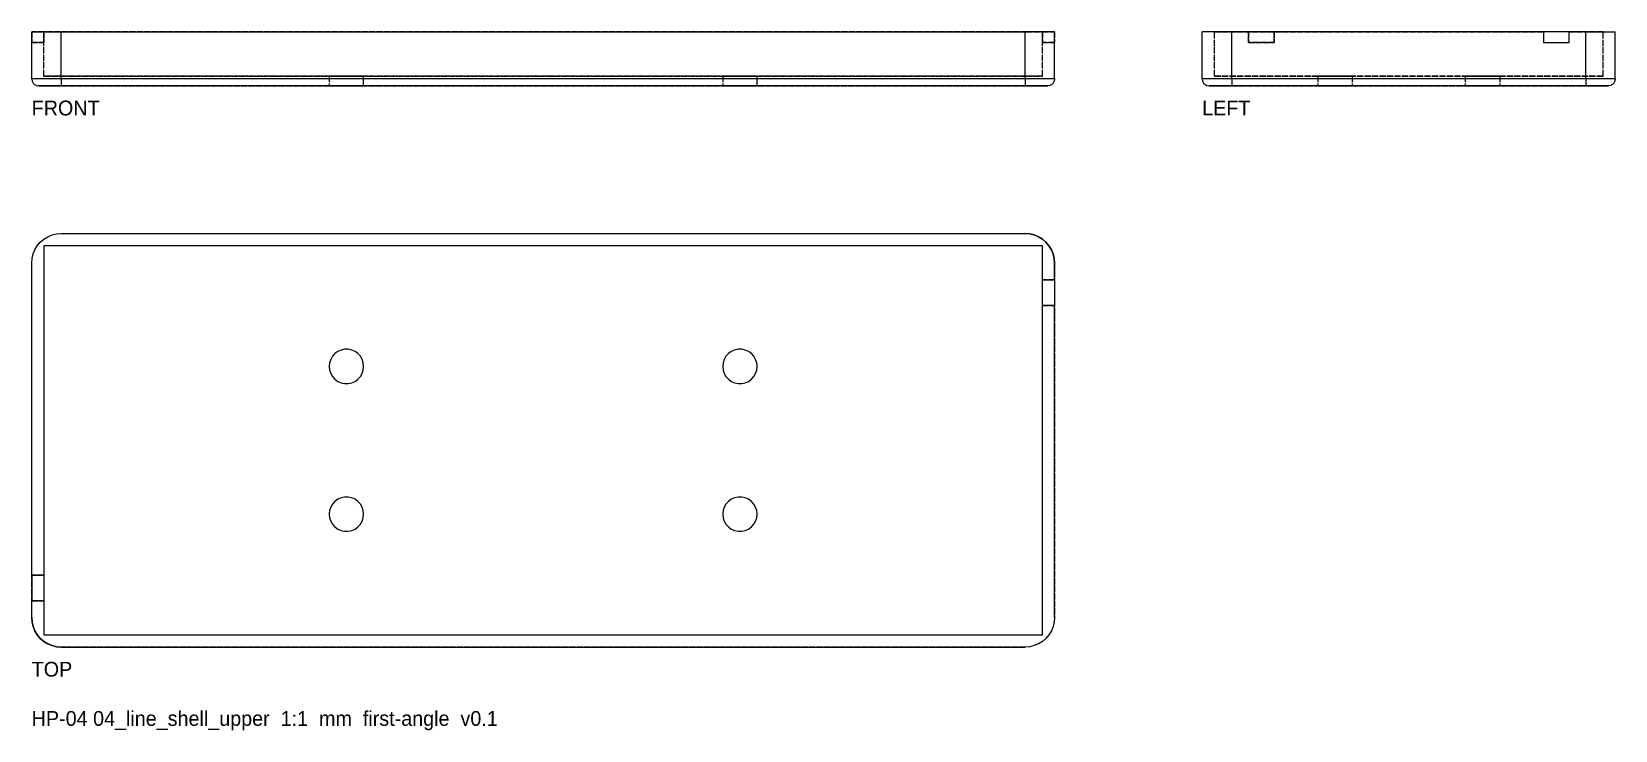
# Model space of a CAD drawing. Header units: millimetres. Extents: x 0 to 322, y -17 to 125.
import ezdxf

# ---------------------------------------------------------------- set-up
doc = ezdxf.new("R2010")
doc.units = ezdxf.units.MM
doc.linetypes.add('DASHED', pattern=[1.524, 1.27, -0.254])
for name, color, linetype in [('HIDDEN', 8, 'DASHED'), ('TEXT', 3, 'Continuous'), ('VISIBLE', 7, 'Continuous')]:
    doc.layers.add(name, color=color, linetype=linetype)

msp = doc.modelspace()

# ---------------------------------------------------------------- linework, layer by layer
at = {"layer": 'HIDDEN'}
for points in [[(0, 122.8), (0, 125)], [(0, 125), (0, 122.8)], [(0, 115.4), (0, 125)], [(2.5, 125), (0, 125)], [(0, 125), (2.5, 125)], [(0, 125), (0.04, 125), (0.15, 125), (0.34, 125), (0.59, 125), (0.92, 125), (1.31, 125), (1.76, 125), (2.26, 125), (2.81, 125), (3.4, 125), (4.02, 125), (4.66, 125), (5.33, 125), (6, 125)], [(0, 122.8), (2.5, 122.8)], [(2.5, 122.8), (0, 122.8)], [(2.5, 125), (205.5, 125)], [(2.5, 122.8), (2.5, 125)], [(2.5, 125), (2.5, 122.8)], [(205.5, 125), (2.5, 125)], [(2.5, 116), (2.5, 125)], [(2.5, 116), (2.5, 125)], [(6, 125), (202, 125)], [(208, 125), (207.96, 125), (207.85, 125), (207.66, 125), (207.41, 125), (207.08, 125), (206.69, 125), (206.24, 125), (205.74, 125), (205.19, 125), (204.6, 125), (203.98, 125), (203.34, 125), (202.67, 125), (202, 125)], [(208, 125), (205.5, 125)], [(205.5, 125), (208, 125)], [(205.5, 116), (205.5, 125)], [(205.5, 116), (205.5, 125)], [(205.5, 122.8), (205.5, 125)], [(205.5, 125), (205.5, 122.8)], [(205.5, 122.8), (208, 122.8)], [(208, 122.8), (205.5, 122.8)], [(208, 122.8), (208, 125)], [(208, 125), (208, 122.8)], [(208, 115.4), (208, 125)], [(244, 125), (243.33, 125), (242.66, 125), (242.02, 125), (241.4, 125), (240.81, 125), (240.26, 125), (239.76, 125), (239.31, 125), (238.92, 125), (238.59, 125), (238.34, 125), (238.15, 125), (238.04, 125), (238, 125)], [(238, 115.4), (238, 125)], [(247.4, 125), (240.5, 125)], [(240.5, 125), (307.4, 125)], [(240.5, 116), (240.5, 125)], [(240.5, 116), (240.5, 125)], [(247.4, 125), (244, 125)], [(247.4, 122.8), (247.4, 125)], [(247.4, 125), (247.4, 122.8)], [(252.6, 122.8), (247.4, 122.8)], [(247.4, 122.8), (252.6, 122.8)], [(307.4, 125), (252.6, 125)], [(316, 125), (252.6, 125)], [(252.6, 125), (252.6, 122.8)], [(252.6, 122.8), (252.6, 125)], [(307.4, 125), (307.4, 122.8)], [(307.4, 122.8), (312.6, 122.8)], [(312.6, 125), (319.5, 125)], [(319.5, 125), (312.6, 125)], [(312.6, 122.8), (312.6, 125)], [(316, 125), (316.67, 125), (317.34, 125), (317.98, 125), (318.6, 125), (319.19, 125), (319.74, 125), (320.24, 125), (320.69, 125), (321.08, 125), (321.41, 125), (321.66, 125), (321.85, 125), (321.96, 125), (322, 125)], [(319.5, 116), (319.5, 125)], [(319.5, 116), (319.5, 125)], [(322, 115.4), (322, 125)], [(2.5, 116), (205.5, 116)], [(205.5, 116), (2.5, 116)], [(67.5, 116), (67.41, 116), (67.15, 116), (66.74, 116), (66.18, 116), (65.52, 116), (64.78, 116), (64, 116), (63.22, 116), (62.48, 116), (61.82, 116), (61.26, 116), (60.85, 116), (60.59, 116), (60.5, 116)], [(60.5, 116), (60.59, 116), (60.85, 116), (61.26, 116), (61.82, 116), (62.48, 116), (63.22, 116), (64, 116), (64.78, 116), (65.52, 116), (66.18, 116), (66.74, 116), (67.15, 116), (67.41, 116), (67.5, 116)], [(67.5, 116), (67.41, 116), (67.15, 116), (66.74, 116), (66.18, 116), (65.52, 116), (64.78, 116), (64, 116), (63.22, 116), (62.48, 116), (61.82, 116), (61.26, 116), (60.85, 116), (60.59, 116), (60.5, 116)], [(60.5, 116), (60.59, 116), (60.85, 116), (61.26, 116), (61.82, 116), (62.48, 116), (63.22, 116), (64, 116), (64.78, 116), (65.52, 116), (66.18, 116), (66.74, 116), (67.15, 116), (67.41, 116), (67.5, 116)], [(60.5, 116), (60.5, 114)], [(60.5, 116), (60.5, 114)], [(67.5, 114), (67.5, 116)], [(67.5, 114), (67.5, 116)], [(147.5, 116), (147.41, 116), (147.15, 116), (146.74, 116), (146.18, 116), (145.52, 116), (144.78, 116), (144, 116), (143.22, 116), (142.48, 116), (141.82, 116), (141.26, 116), (140.85, 116), (140.59, 116), (140.5, 116)], [(140.5, 116), (140.59, 116), (140.85, 116), (141.26, 116), (141.82, 116), (142.48, 116), (143.22, 116), (144, 116), (144.78, 116), (145.52, 116), (146.18, 116), (146.74, 116), (147.15, 116), (147.41, 116), (147.5, 116)], [(147.5, 116), (147.41, 116), (147.15, 116), (146.74, 116), (146.18, 116), (145.52, 116), (144.78, 116), (144, 116), (143.22, 116), (142.48, 116), (141.82, 116), (141.26, 116), (140.85, 116), (140.59, 116), (140.5, 116)], [(140.5, 116), (140.59, 116), (140.85, 116), (141.26, 116), (141.82, 116), (142.48, 116), (143.22, 116), (144, 116), (144.78, 116), (145.52, 116), (146.18, 116), (146.74, 116), (147.15, 116), (147.41, 116), (147.5, 116)], [(140.5, 116), (140.5, 114)], [(140.5, 116), (140.5, 114)], [(147.5, 114), (147.5, 116)], [(147.5, 114), (147.5, 116)], [(240.5, 116), (319.5, 116)], [(319.5, 116), (240.5, 116)], [(265, 116), (264.61, 116), (264.22, 116), (263.84, 116), (263.48, 116), (263.14, 116), (262.82, 116), (262.53, 116), (262.26, 116), (262.04, 116), (261.85, 116), (261.7, 116), (261.59, 116), (261.52, 116), (261.5, 116)], [(261.5, 116), (261.59, 116), (261.85, 116), (262.26, 116), (262.82, 116), (263.48, 116), (264.22, 116), (265, 116), (265.78, 116), (266.52, 116), (267.18, 116), (267.74, 116), (268.15, 116), (268.41, 116), (268.5, 116)], [(265, 116), (264.61, 116), (264.22, 116), (263.84, 116), (263.48, 116), (263.14, 116), (262.82, 116), (262.53, 116), (262.26, 116), (262.04, 116), (261.85, 116), (261.7, 116), (261.59, 116), (261.52, 116), (261.5, 116)], [(261.5, 116), (261.59, 116), (261.85, 116), (262.26, 116), (262.82, 116), (263.48, 116), (264.22, 116), (265, 116), (265.78, 116), (266.52, 116), (267.18, 116), (267.74, 116), (268.15, 116), (268.41, 116), (268.5, 116)], [(261.5, 116), (261.5, 114)], [(261.5, 116), (261.5, 114)], [(268.5, 116), (268.48, 116), (268.41, 116), (268.3, 116), (268.15, 116), (267.96, 116), (267.74, 116), (267.47, 116), (267.18, 116), (266.86, 116), (266.52, 116), (266.16, 116), (265.78, 116), (265.39, 116), (265, 116)], [(268.5, 116), (268.48, 116), (268.41, 116), (268.3, 116), (268.15, 116), (267.96, 116), (267.74, 116), (267.47, 116), (267.18, 116), (266.86, 116), (266.52, 116), (266.16, 116), (265.78, 116), (265.39, 116), (265, 116)], [(268.5, 116), (268.5, 114)], [(268.5, 116), (268.5, 114)], [(295, 116), (294.61, 116), (294.22, 116), (293.84, 116), (293.48, 116), (293.14, 116), (292.82, 116), (292.53, 116), (292.26, 116), (292.04, 116), (291.85, 116), (291.7, 116), (291.59, 116), (291.52, 116), (291.5, 116)], [(291.5, 116), (291.59, 116), (291.85, 116), (292.26, 116), (292.82, 116), (293.48, 116), (294.22, 116), (295, 116), (295.78, 116), (296.52, 116), (297.18, 116), (297.74, 116), (298.15, 116), (298.41, 116), (298.5, 116)], [(295, 116), (294.61, 116), (294.22, 116), (293.84, 116), (293.48, 116), (293.14, 116), (292.82, 116), (292.53, 116), (292.26, 116), (292.04, 116), (291.85, 116), (291.7, 116), (291.59, 116), (291.52, 116), (291.5, 116)], [(291.5, 116), (291.59, 116), (291.85, 116), (292.26, 116), (292.82, 116), (293.48, 116), (294.22, 116), (295, 116), (295.78, 116), (296.52, 116), (297.18, 116), (297.74, 116), (298.15, 116), (298.41, 116), (298.5, 116)], [(291.5, 116), (291.5, 114)], [(291.5, 116), (291.5, 114)], [(298.5, 116), (298.48, 116), (298.41, 116), (298.3, 116), (298.15, 116), (297.96, 116), (297.74, 116), (297.47, 116), (297.18, 116), (296.86, 116), (296.52, 116), (296.16, 116), (295.78, 116), (295.39, 116), (295, 116)], [(298.5, 116), (298.48, 116), (298.41, 116), (298.3, 116), (298.15, 116), (297.96, 116), (297.74, 116), (297.47, 116), (297.18, 116), (296.86, 116), (296.52, 116), (296.16, 116), (295.78, 116), (295.39, 116), (295, 116)], [(298.5, 116), (298.5, 114)], [(298.5, 116), (298.5, 114)], [(0, 115.4), (0.07, 114.97), (0.27, 114.58), (0.58, 114.27), (0.97, 114.07), (1.4, 114)], [(1.4, 114), (1.43, 114), (1.52, 114), (1.66, 114), (1.86, 114), (2.11, 114), (2.4, 114), (2.75, 114), (3.13, 114), (3.55, 114), (4, 114), (4.48, 114), (4.98, 114), (5.48, 114), (6, 114)], [(6, 114), (202, 114)], [(67.5, 114), (67.41, 114), (67.15, 114), (66.74, 114), (66.18, 114), (65.52, 114), (64.78, 114), (64, 114), (63.22, 114), (62.48, 114), (61.82, 114), (61.26, 114), (60.85, 114), (60.59, 114), (60.5, 114)], [(60.5, 114), (60.59, 114), (60.85, 114), (61.26, 114), (61.82, 114), (62.48, 114), (63.22, 114), (64, 114), (64.78, 114), (65.52, 114), (66.18, 114), (66.74, 114), (67.15, 114), (67.41, 114), (67.5, 114)], [(67.5, 114), (67.41, 114), (67.15, 114), (66.74, 114), (66.18, 114), (65.52, 114), (64.78, 114), (64, 114), (63.22, 114), (62.48, 114), (61.82, 114), (61.26, 114), (60.85, 114), (60.59, 114), (60.5, 114)], [(60.5, 114), (60.59, 114), (60.85, 114), (61.26, 114), (61.82, 114), (62.48, 114), (63.22, 114), (64, 114), (64.78, 114), (65.52, 114), (66.18, 114), (66.74, 114), (67.15, 114), (67.41, 114), (67.5, 114)], [(147.5, 114), (147.41, 114), (147.15, 114), (146.74, 114), (146.18, 114), (145.52, 114), (144.78, 114), (144, 114), (143.22, 114), (142.48, 114), (141.82, 114), (141.26, 114), (140.85, 114), (140.59, 114), (140.5, 114)], [(140.5, 114), (140.59, 114), (140.85, 114), (141.26, 114), (141.82, 114), (142.48, 114), (143.22, 114), (144, 114), (144.78, 114), (145.52, 114), (146.18, 114), (146.74, 114), (147.15, 114), (147.41, 114), (147.5, 114)], [(147.5, 114), (147.41, 114), (147.15, 114), (146.74, 114), (146.18, 114), (145.52, 114), (144.78, 114), (144, 114), (143.22, 114), (142.48, 114), (141.82, 114), (141.26, 114), (140.85, 114), (140.59, 114), (140.5, 114)], [(140.5, 114), (140.59, 114), (140.85, 114), (141.26, 114), (141.82, 114), (142.48, 114), (143.22, 114), (144, 114), (144.78, 114), (145.52, 114), (146.18, 114), (146.74, 114), (147.15, 114), (147.41, 114), (147.5, 114)], [(202, 114), (202.52, 114), (203.02, 114), (203.52, 114), (204, 114), (204.45, 114), (204.87, 114), (205.25, 114), (205.6, 114), (205.89, 114), (206.14, 114), (206.34, 114), (206.48, 114), (206.57, 114), (206.6, 114)], [(208, 115.4), (207.93, 114.97), (207.73, 114.58), (207.42, 114.27), (207.03, 114.07), (206.6, 114)], [(238, 115.4), (238.07, 114.97), (238.27, 114.58), (238.58, 114.27), (238.97, 114.07), (239.4, 114)], [(239.4, 114), (239.43, 114), (239.52, 114), (239.66, 114), (239.86, 114), (240.11, 114), (240.4, 114), (240.75, 114), (241.13, 114), (241.55, 114), (242, 114), (242.48, 114), (242.98, 114), (243.48, 114), (244, 114)], [(244, 114), (316, 114)], [(265, 114), (264.61, 114), (264.22, 114), (263.84, 114), (263.48, 114), (263.14, 114), (262.82, 114), (262.53, 114), (262.26, 114), (262.04, 114), (261.85, 114), (261.7, 114), (261.59, 114), (261.52, 114), (261.5, 114)], [(261.5, 114), (261.59, 114), (261.85, 114), (262.26, 114), (262.82, 114), (263.48, 114), (264.22, 114), (265, 114), (265.78, 114), (266.52, 114), (267.18, 114), (267.74, 114), (268.15, 114), (268.41, 114), (268.5, 114)], [(265, 114), (264.61, 114), (264.22, 114), (263.84, 114), (263.48, 114), (263.14, 114), (262.82, 114), (262.53, 114), (262.26, 114), (262.04, 114), (261.85, 114), (261.7, 114), (261.59, 114), (261.52, 114), (261.5, 114)], [(261.5, 114), (261.59, 114), (261.85, 114), (262.26, 114), (262.82, 114), (263.48, 114), (264.22, 114), (265, 114), (265.78, 114), (266.52, 114), (267.18, 114), (267.74, 114), (268.15, 114), (268.41, 114), (268.5, 114)], [(268.5, 114), (268.48, 114), (268.41, 114), (268.3, 114), (268.15, 114), (267.96, 114), (267.74, 114), (267.47, 114), (267.18, 114), (266.86, 114), (266.52, 114), (266.16, 114), (265.78, 114), (265.39, 114), (265, 114)], [(268.5, 114), (268.48, 114), (268.41, 114), (268.3, 114), (268.15, 114), (267.96, 114), (267.74, 114), (267.47, 114), (267.18, 114), (266.86, 114), (266.52, 114), (266.16, 114), (265.78, 114), (265.39, 114), (265, 114)], [(295, 114), (294.61, 114), (294.22, 114), (293.84, 114), (293.48, 114), (293.14, 114), (292.82, 114), (292.53, 114), (292.26, 114), (292.04, 114), (291.85, 114), (291.7, 114), (291.59, 114), (291.52, 114), (291.5, 114)], [(291.5, 114), (291.59, 114), (291.85, 114), (292.26, 114), (292.82, 114), (293.48, 114), (294.22, 114), (295, 114), (295.78, 114), (296.52, 114), (297.18, 114), (297.74, 114), (298.15, 114), (298.41, 114), (298.5, 114)], [(295, 114), (294.61, 114), (294.22, 114), (293.84, 114), (293.48, 114), (293.14, 114), (292.82, 114), (292.53, 114), (292.26, 114), (292.04, 114), (291.85, 114), (291.7, 114), (291.59, 114), (291.52, 114), (291.5, 114)], [(291.5, 114), (291.59, 114), (291.85, 114), (292.26, 114), (292.82, 114), (293.48, 114), (294.22, 114), (295, 114), (295.78, 114), (296.52, 114), (297.18, 114), (297.74, 114), (298.15, 114), (298.41, 114), (298.5, 114)], [(298.5, 114), (298.48, 114), (298.41, 114), (298.3, 114), (298.15, 114), (297.96, 114), (297.74, 114), (297.47, 114), (297.18, 114), (296.86, 114), (296.52, 114), (296.16, 114), (295.78, 114), (295.39, 114), (295, 114)], [(298.5, 114), (298.48, 114), (298.41, 114), (298.3, 114), (298.15, 114), (297.96, 114), (297.74, 114), (297.47, 114), (297.18, 114), (296.86, 114), (296.52, 114), (296.16, 114), (295.78, 114), (295.39, 114), (295, 114)], [(316, 114), (316.52, 114), (317.02, 114), (317.52, 114), (318, 114), (318.45, 114), (318.87, 114), (319.25, 114), (319.6, 114), (319.89, 114), (320.14, 114), (320.34, 114), (320.48, 114), (320.57, 114), (320.6, 114)], [(322, 115.4), (321.93, 114.97), (321.73, 114.58), (321.42, 114.27), (321.03, 114.07), (320.6, 114)], [(0, 78), (0.07, 78.94), (0.29, 79.85), (0.65, 80.72), (1.15, 81.53), (1.76, 82.24), (2.47, 82.85), (3.28, 83.35), (4.15, 83.71), (5.06, 83.93), (6, 84)], [(6, 84), (202, 84)], [(202, 84), (202.94, 83.93), (203.85, 83.71), (204.72, 83.35), (205.53, 82.85), (206.24, 82.24), (206.85, 81.53), (207.35, 80.72), (207.71, 79.85), (207.93, 78.94), (208, 78)], [(2.5, 81.5), (2.5, 2.5)], [(205.5, 81.5), (2.5, 81.5)], [(205.5, 2.5), (205.5, 81.5)], [(0, 6), (0, 78)], [(208, 78), (208, 6)], [(208, 74.6), (205.5, 74.6)], [(205.5, 69.4), (208, 69.4)], [(67.5, 57), (67.42, 57.73), (67.2, 58.42), (66.83, 59.06), (66.34, 59.6), (65.75, 60.03), (65.08, 60.33), (64.37, 60.48), (63.63, 60.48), (62.92, 60.33), (62.25, 60.03), (61.66, 59.6), (61.17, 59.06), (60.8, 58.42), (60.58, 57.73), (60.5, 57), (60.58, 56.27), (60.8, 55.58), (61.17, 54.94), (61.66, 54.4), (62.25, 53.97), (62.92, 53.67), (63.63, 53.52), (64.37, 53.52), (65.08, 53.67), (65.75, 53.97), (66.34, 54.4), (66.83, 54.94), (67.2, 55.58), (67.42, 56.27), (67.5, 57)], [(147.5, 57), (147.42, 57.73), (147.2, 58.42), (146.83, 59.06), (146.34, 59.6), (145.75, 60.03), (145.08, 60.33), (144.37, 60.48), (143.63, 60.48), (142.92, 60.33), (142.25, 60.03), (141.66, 59.6), (141.17, 59.06), (140.8, 58.42), (140.58, 57.73), (140.5, 57), (140.58, 56.27), (140.8, 55.58), (141.17, 54.94), (141.66, 54.4), (142.25, 53.97), (142.92, 53.67), (143.63, 53.52), (144.37, 53.52), (145.08, 53.67), (145.75, 53.97), (146.34, 54.4), (146.83, 54.94), (147.2, 55.58), (147.42, 56.27), (147.5, 57)], [(67.5, 27), (67.42, 27.73), (67.2, 28.42), (66.83, 29.06), (66.34, 29.6), (65.75, 30.03), (65.08, 30.33), (64.37, 30.48), (63.63, 30.48), (62.92, 30.33), (62.25, 30.03), (61.66, 29.6), (61.17, 29.06), (60.8, 28.42), (60.58, 27.73), (60.5, 27), (60.58, 26.27), (60.8, 25.58), (61.17, 24.94), (61.66, 24.4), (62.25, 23.97), (62.92, 23.67), (63.63, 23.52), (64.37, 23.52), (65.08, 23.67), (65.75, 23.97), (66.34, 24.4), (66.83, 24.94), (67.2, 25.58), (67.42, 26.27), (67.5, 27)], [(147.5, 27), (147.42, 27.73), (147.2, 28.42), (146.83, 29.06), (146.34, 29.6), (145.75, 30.03), (145.08, 30.33), (144.37, 30.48), (143.63, 30.48), (142.92, 30.33), (142.25, 30.03), (141.66, 29.6), (141.17, 29.06), (140.8, 28.42), (140.58, 27.73), (140.5, 27), (140.58, 26.27), (140.8, 25.58), (141.17, 24.94), (141.66, 24.4), (142.25, 23.97), (142.92, 23.67), (143.63, 23.52), (144.37, 23.52), (145.08, 23.67), (145.75, 23.97), (146.34, 24.4), (146.83, 24.94), (147.2, 25.58), (147.42, 26.27), (147.5, 27)], [(2.5, 14.6), (0, 14.6)], [(0, 9.4), (2.5, 9.4)], [(6, 0), (5.06, 0.07), (4.15, 0.29), (3.28, 0.65), (2.47, 1.15), (1.76, 1.76), (1.15, 2.47), (0.65, 3.28), (0.29, 4.15), (0.07, 5.06), (0, 6)], [(208, 6), (207.93, 5.06), (207.71, 4.15), (207.35, 3.28), (206.85, 2.47), (206.24, 1.76), (205.53, 1.15), (204.72, 0.65), (203.85, 0.29), (202.94, 0.07), (202, 0)], [(2.5, 2.5), (205.5, 2.5)], [(202, 0), (6, 0)]]:
    msp.add_lwpolyline(points, dxfattribs=at)
at = {"layer": 'VISIBLE'}
for points in [[(0, 115.4), (0, 125)], [(0, 125), (0.04, 125), (0.15, 125), (0.34, 125), (0.59, 125), (0.92, 125), (1.31, 125), (1.76, 125), (2.26, 125), (2.81, 125), (3.4, 125), (4.02, 125), (4.66, 125), (5.33, 125), (6, 125)], [(6, 125), (202, 125)], [(6, 115.4), (6, 125)], [(208, 125), (207.96, 125), (207.85, 125), (207.66, 125), (207.41, 125), (207.08, 125), (206.69, 125), (206.24, 125), (205.74, 125), (205.19, 125), (204.6, 125), (203.98, 125), (203.34, 125), (202.67, 125), (202, 125)], [(202, 115.4), (202, 125)], [(208, 115.4), (208, 125)], [(244, 125), (243.33, 125), (242.66, 125), (242.02, 125), (241.4, 125), (240.81, 125), (240.26, 125), (239.76, 125), (239.31, 125), (238.92, 125), (238.59, 125), (238.34, 125), (238.15, 125), (238.04, 125), (238, 125)], [(238, 115.4), (238, 125)], [(307.4, 125), (244, 125)], [(244, 115.4), (244, 125)], [(307.4, 125), (307.4, 122.8)], [(312.6, 125), (307.4, 125)], [(307.4, 122.8), (312.6, 122.8)], [(316, 125), (312.6, 125)], [(312.6, 122.8), (312.6, 125)], [(316, 125), (316.67, 125), (317.34, 125), (317.98, 125), (318.6, 125), (319.19, 125), (319.74, 125), (320.24, 125), (320.69, 125), (321.08, 125), (321.41, 125), (321.66, 125), (321.85, 125), (321.96, 125), (322, 125)], [(316, 115.4), (316, 125)], [(322, 115.4), (322, 125)], [(0, 115.4), (0.07, 114.97), (0.27, 114.58), (0.58, 114.27), (0.97, 114.07), (1.4, 114)], [(6, 115.4), (5.33, 115.4), (4.66, 115.4), (4.02, 115.4), (3.4, 115.4), (2.81, 115.4), (2.26, 115.4), (1.76, 115.4), (1.31, 115.4), (0.92, 115.4), (0.59, 115.4), (0.34, 115.4), (0.15, 115.4), (0.04, 115.4), (0, 115.4)], [(0, 115.4), (0.07, 114.97), (0.27, 114.58), (0.58, 114.27), (0.97, 114.07), (1.4, 114)], [(6, 114), (5.48, 114), (4.98, 114), (4.48, 114), (4, 114), (3.55, 114), (3.13, 114), (2.75, 114), (2.4, 114), (2.11, 114), (1.86, 114), (1.66, 114), (1.52, 114), (1.43, 114), (1.4, 114)], [(6, 115.4), (6, 115.24), (6, 115.09), (6, 114.94), (6, 114.79), (6, 114.66), (6, 114.53), (6, 114.41), (6, 114.31), (6, 114.21), (6, 114.14), (6, 114.08), (6, 114.04), (6, 114.01), (6, 114)], [(202, 115.4), (6, 115.4)], [(202, 114), (6, 114)], [(208, 115.4), (207.96, 115.4), (207.85, 115.4), (207.66, 115.4), (207.41, 115.4), (207.08, 115.4), (206.69, 115.4), (206.24, 115.4), (205.74, 115.4), (205.19, 115.4), (204.6, 115.4), (203.98, 115.4), (203.34, 115.4), (202.67, 115.4), (202, 115.4)], [(202, 115.4), (202, 115.24), (202, 115.09), (202, 114.94), (202, 114.79), (202, 114.66), (202, 114.53), (202, 114.41), (202, 114.31), (202, 114.21), (202, 114.14), (202, 114.08), (202, 114.04), (202, 114.01), (202, 114)], [(206.6, 114), (206.57, 114), (206.48, 114), (206.34, 114), (206.14, 114), (205.89, 114), (205.6, 114), (205.25, 114), (204.87, 114), (204.45, 114), (204, 114), (203.52, 114), (203.02, 114), (202.52, 114), (202, 114)], [(208, 115.4), (207.93, 114.97), (207.73, 114.58), (207.42, 114.27), (207.03, 114.07), (206.6, 114)], [(208, 115.4), (207.93, 114.97), (207.73, 114.58), (207.42, 114.27), (207.03, 114.07), (206.6, 114)], [(238, 115.4), (238.07, 114.97), (238.27, 114.58), (238.58, 114.27), (238.97, 114.07), (239.4, 114)], [(244, 115.4), (243.33, 115.4), (242.66, 115.4), (242.02, 115.4), (241.4, 115.4), (240.81, 115.4), (240.26, 115.4), (239.76, 115.4), (239.31, 115.4), (238.92, 115.4), (238.59, 115.4), (238.34, 115.4), (238.15, 115.4), (238.04, 115.4), (238, 115.4)], [(244, 114), (243.48, 114), (242.98, 114), (242.48, 114), (242, 114), (241.55, 114), (241.13, 114), (240.75, 114), (240.4, 114), (240.11, 114), (239.86, 114), (239.66, 114), (239.52, 114), (239.43, 114), (239.4, 114)], [(316, 115.4), (244, 115.4)], [(244, 115.4), (244, 115.24), (244, 115.09), (244, 114.94), (244, 114.79), (244, 114.66), (244, 114.53), (244, 114.41), (244, 114.31), (244, 114.21), (244, 114.14), (244, 114.08), (244, 114.04), (244, 114.01), (244, 114)], [(316, 114), (244, 114)], [(322, 115.4), (321.96, 115.4), (321.85, 115.4), (321.66, 115.4), (321.41, 115.4), (321.08, 115.4), (320.69, 115.4), (320.24, 115.4), (319.74, 115.4), (319.19, 115.4), (318.6, 115.4), (317.98, 115.4), (317.34, 115.4), (316.67, 115.4), (316, 115.4)], [(316, 115.4), (316, 115.24), (316, 115.09), (316, 114.94), (316, 114.79), (316, 114.66), (316, 114.53), (316, 114.41), (316, 114.31), (316, 114.21), (316, 114.14), (316, 114.08), (316, 114.04), (316, 114.01), (316, 114)], [(320.6, 114), (320.57, 114), (320.48, 114), (320.34, 114), (320.14, 114), (319.89, 114), (319.6, 114), (319.25, 114), (318.87, 114), (318.45, 114), (318, 114), (317.52, 114), (317.02, 114), (316.52, 114), (316, 114)], [(322, 115.4), (321.93, 114.97), (321.73, 114.58), (321.42, 114.27), (321.03, 114.07), (320.6, 114)], [(0, 78), (0.07, 78.94), (0.29, 79.85), (0.65, 80.72), (1.15, 81.53), (1.76, 82.24), (2.47, 82.85), (3.28, 83.35), (4.15, 83.71), (5.06, 83.93), (6, 84)], [(6, 84), (202, 84)], [(208, 78), (207.93, 78.94), (207.71, 79.85), (207.35, 80.72), (206.85, 81.53), (206.24, 82.24), (205.53, 82.85), (204.72, 83.35), (203.85, 83.71), (202.94, 83.93), (202, 84)], [(205.5, 81.5), (2.5, 81.5)], [(2.5, 81.5), (2.5, 14.6)], [(205.5, 74.6), (205.5, 81.5)], [(0, 14.6), (0, 78)], [(208, 74.6), (208, 78)], [(205.5, 74.6), (208, 74.6)], [(205.5, 69.4), (205.5, 74.6)], [(208, 74.6), (208, 69.4)], [(205.5, 2.5), (205.5, 69.4)], [(208, 69.4), (205.5, 69.4)], [(208, 6), (208, 69.4)], [(67.5, 57), (67.42, 57.73), (67.2, 58.42), (66.83, 59.06), (66.34, 59.6), (65.75, 60.03), (65.08, 60.33), (64.37, 60.48), (63.63, 60.48), (62.92, 60.33), (62.25, 60.03), (61.66, 59.6), (61.17, 59.06), (60.8, 58.42), (60.58, 57.73), (60.5, 57), (60.58, 56.27), (60.8, 55.58), (61.17, 54.94), (61.66, 54.4), (62.25, 53.97), (62.92, 53.67), (63.63, 53.52), (64.37, 53.52), (65.08, 53.67), (65.75, 53.97), (66.34, 54.4), (66.83, 54.94), (67.2, 55.58), (67.42, 56.27), (67.5, 57)], [(147.5, 57), (147.42, 57.73), (147.2, 58.42), (146.83, 59.06), (146.34, 59.6), (145.75, 60.03), (145.08, 60.33), (144.37, 60.48), (143.63, 60.48), (142.92, 60.33), (142.25, 60.03), (141.66, 59.6), (141.17, 59.06), (140.8, 58.42), (140.58, 57.73), (140.5, 57), (140.58, 56.27), (140.8, 55.58), (141.17, 54.94), (141.66, 54.4), (142.25, 53.97), (142.92, 53.67), (143.63, 53.52), (144.37, 53.52), (145.08, 53.67), (145.75, 53.97), (146.34, 54.4), (146.83, 54.94), (147.2, 55.58), (147.42, 56.27), (147.5, 57)], [(67.5, 27), (67.42, 27.73), (67.2, 28.42), (66.83, 29.06), (66.34, 29.6), (65.75, 30.03), (65.08, 30.33), (64.37, 30.48), (63.63, 30.48), (62.92, 30.33), (62.25, 30.03), (61.66, 29.6), (61.17, 29.06), (60.8, 28.42), (60.58, 27.73), (60.5, 27), (60.58, 26.27), (60.8, 25.58), (61.17, 24.94), (61.66, 24.4), (62.25, 23.97), (62.92, 23.67), (63.63, 23.52), (64.37, 23.52), (65.08, 23.67), (65.75, 23.97), (66.34, 24.4), (66.83, 24.94), (67.2, 25.58), (67.42, 26.27), (67.5, 27)], [(147.5, 27), (147.42, 27.73), (147.2, 28.42), (146.83, 29.06), (146.34, 29.6), (145.75, 30.03), (145.08, 30.33), (144.37, 30.48), (143.63, 30.48), (142.92, 30.33), (142.25, 30.03), (141.66, 29.6), (141.17, 29.06), (140.8, 28.42), (140.58, 27.73), (140.5, 27), (140.58, 26.27), (140.8, 25.58), (141.17, 24.94), (141.66, 24.4), (142.25, 23.97), (142.92, 23.67), (143.63, 23.52), (144.37, 23.52), (145.08, 23.67), (145.75, 23.97), (146.34, 24.4), (146.83, 24.94), (147.2, 25.58), (147.42, 26.27), (147.5, 27)], [(0, 14.6), (0, 9.4)], [(0, 14.6), (2.5, 14.6)], [(2.5, 14.6), (2.5, 9.4)], [(0, 6), (0, 9.4)], [(2.5, 9.4), (0, 9.4)], [(2.5, 9.4), (2.5, 2.5)], [(0, 6), (0.07, 5.06), (0.29, 4.15), (0.65, 3.28), (1.15, 2.47), (1.76, 1.76), (2.47, 1.15), (3.28, 0.65), (4.15, 0.29), (5.06, 0.07), (6, 0)], [(208, 6), (207.93, 5.06), (207.71, 4.15), (207.35, 3.28), (206.85, 2.47), (206.24, 1.76), (205.53, 1.15), (204.72, 0.65), (203.85, 0.29), (202.94, 0.07), (202, 0)], [(2.5, 2.5), (205.5, 2.5)], [(6, 0), (202, 0)]]:
    msp.add_lwpolyline(points, dxfattribs=at)

# ---------------------------------------------------------------- texts
at = {"layer": 'TEXT'}
for s, p in [('FRONT', (0, 108)), ('LEFT', (238, 108)), ('TOP', (0, -6)), ('HP-04 04_line_shell_upper  1:1  mm  first-angle  v0.1', (0, -16))]:
    msp.add_text(s, height=3, dxfattribs=at).set_placement(p)

doc.saveas('drawing.dxf')
